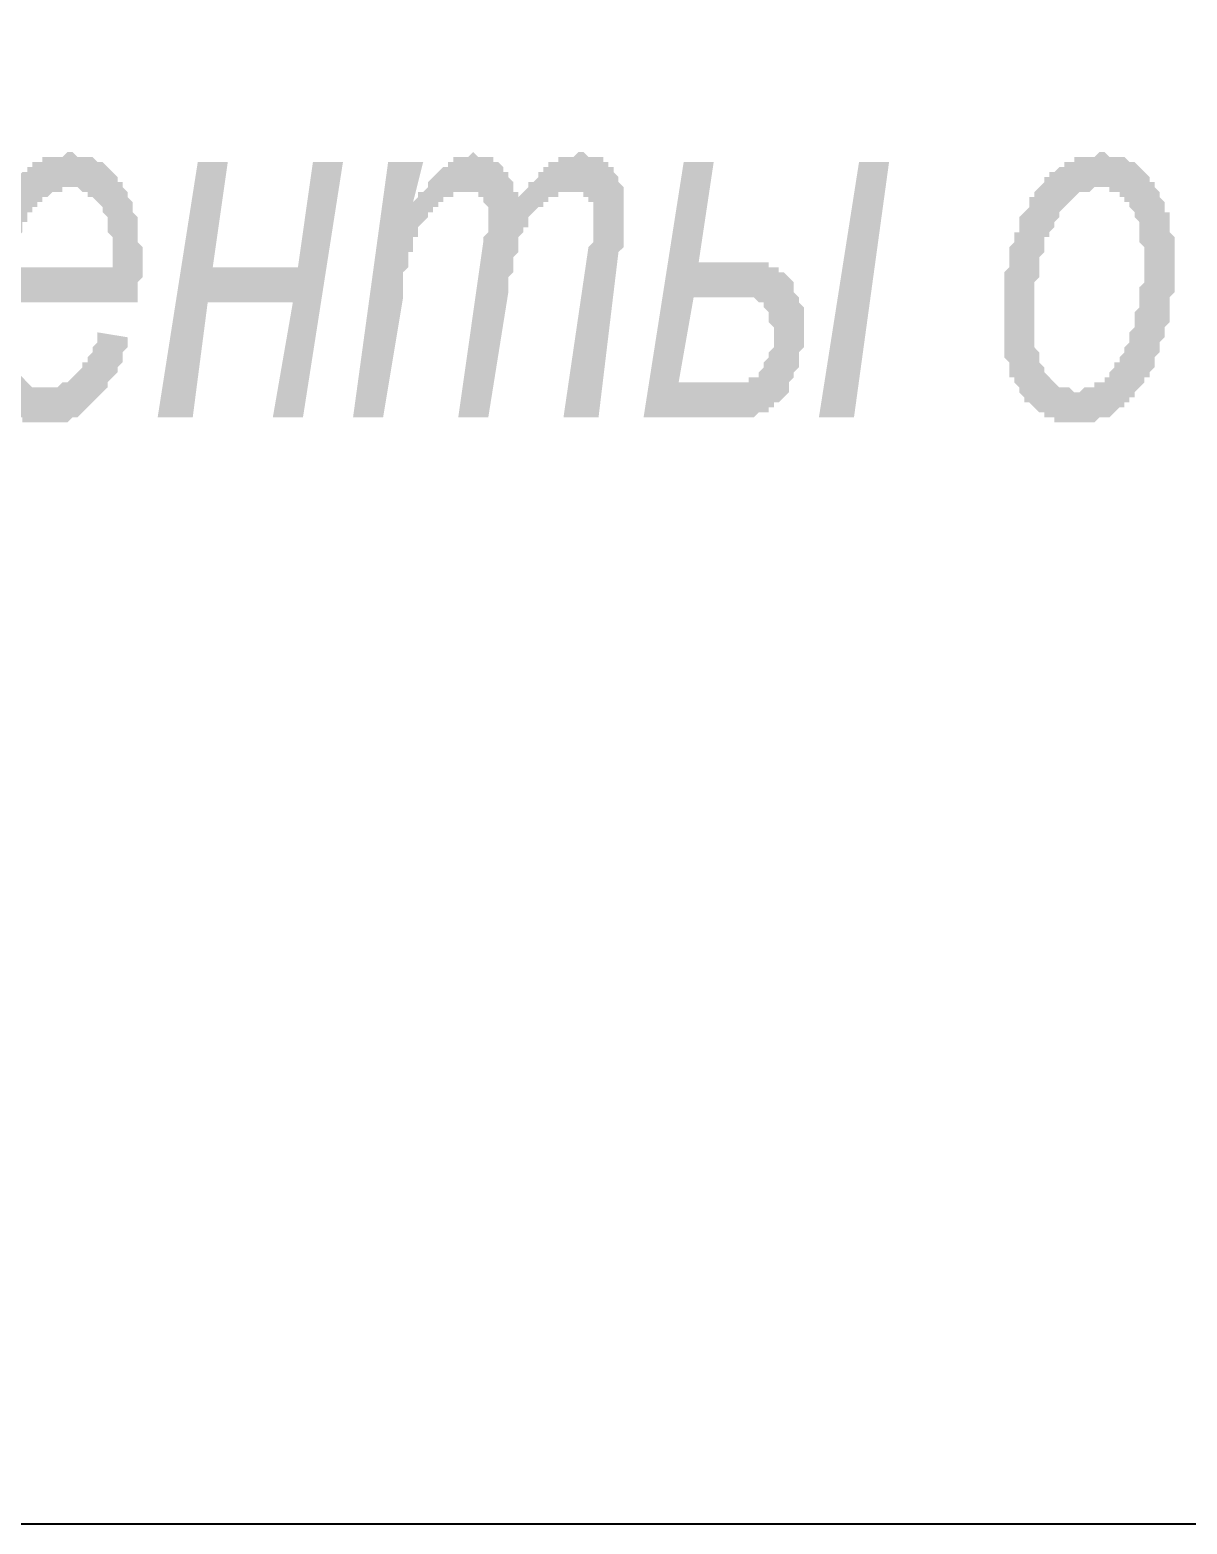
# Model space of a CAD drawing. Header units: millimetres. Extents: x 1372 to 666090, y 1285 to 31551.
# Drawn here: x 506779 to 507742, y 2747 to 3992 of the extents above; entities that cross this region are included whole.
import ezdxf

# ---------------------------------------------------------------- set-up
doc = ezdxf.new("R2010")
doc.units = ezdxf.units.MM
doc.layers.add('PDF _2D-чертеж - Общий_Ном._пера__21', color=7, linetype='Continuous')
doc.layers.add('PDF _75-АЗ Штамп', color=7, linetype='Continuous')

msp = doc.modelspace()

# ---------------------------------------------------------------- hatches: boundary and pattern name
at = {"layer": 'PDF _75-АЗ Штамп', "transparency": 33554559}
h = msp.add_hatch(color=256, dxfattribs=at)
h.paths.add_polyline_path([(506834.9, 3740.1), (506860, 3736), (506860, 3736), (506860, 3731.8), (506860, 3727.6), (506855.8, 3723.4), (506855.8, 3719.3), (506855.8, 3719.3), (506855.8, 3715.1), (506851.6, 3710.9), (506851.6, 3706.8), (506847.5, 3702.6), (506847.5, 3702.6), (506843.3, 3698.4), (506843.3, 3694.2), (506839.1, 3690.1), (506839.1, 3690.1), (506834.9, 3685.9), (506834.9, 3685.9), (506830.8, 3681.7), (506830.8, 3681.7), (506826.6, 3677.6), (506826.6, 3677.6), (506822.4, 3673.4), (506822.4, 3673.4), (506818.3, 3669.2), (506814.1, 3669.2), (506814.1, 3669.2), (506809.9, 3665), (506805.7, 3665), (506805.7, 3665), (506801.6, 3665), (506797.4, 3665), (506797.4, 3665), (506793.2, 3665), (506789.1, 3665), (506789.1, 3665), (506784.9, 3665), (506780.7, 3665), (506780.7, 3665), (506776.5, 3665), (506772.4, 3665), (506772.4, 3669.2), (506768.2, 3669.2), (506764, 3669.2), (506764, 3673.4), (506759.9, 3673.4), (506759.9, 3673.4), (506755.7, 3677.6), (506755.7, 3677.6), (506751.5, 3681.7), (506751.5, 3685.9), (506747.3, 3685.9), (506747.3, 3690.1), (506743.2, 3694.2), (506743.2, 3694.2), (506743.2, 3698.4), (506739, 3702.6), (506739, 3706.8), (506739, 3706.8), (506739, 3710.9), (506734.8, 3715.1), (506734.8, 3719.3), (506734.8, 3719.3), (506734.8, 3723.4), (506734.8, 3727.6), (506730.7, 3731.8), (506730.7, 3736), (506730.7, 3740.1), (506730.7, 3744.3), (506730.7, 3748.5), (506730.7, 3752.6), (506730.7, 3752.6), (506730.7, 3756.8), (506730.7, 3761), (506730.7, 3765.2), (506730.7, 3769.3), (506730.7, 3773.5), (506734.8, 3777.7), (506734.8, 3781.8), (506734.8, 3786), (506734.8, 3790.2), (506734.8, 3794.3), (506734.8, 3798.5), (506739, 3802.7), (506739, 3806.9), (506739, 3811), (506739, 3815.2), (506743.2, 3819.4), (506743.2, 3823.5), (506743.2, 3823.5), (506743.2, 3827.7), (506747.3, 3831.9), (506747.3, 3836.1), (506747.3, 3840.2), (506751.5, 3840.2), (506751.5, 3844.4), (506755.7, 3848.6), (506755.7, 3852.7), (506755.7, 3852.7), (506759.9, 3856.9), (506759.9, 3861.1), (506764, 3861.1), (506764, 3865.3), (506768.2, 3869.4), (506768.2, 3869.4), (506772.4, 3873.6), (506772.4, 3873.6), (506776.5, 3873.6), (506776.5, 3877.8), (506780.7, 3877.8), (506780.7, 3881.9), (506784.9, 3881.9), (506789.1, 3881.9), (506789.1, 3886.1), (506793.2, 3886.1), (506797.4, 3886.1), (506797.4, 3886.1), (506801.6, 3886.1), (506805.7, 3886.1), (506805.7, 3886.1), (506809.9, 3890.3), (506809.9, 3890.3), (506814.1, 3890.3), (506818.3, 3886.1), (506822.4, 3886.1), (506822.4, 3886.1), (506826.6, 3886.1), (506830.8, 3886.1), (506830.8, 3886.1), (506834.9, 3881.9), (506839.1, 3881.9), (506839.1, 3881.9), (506843.3, 3877.8), (506843.3, 3877.8), (506847.5, 3873.6), (506847.5, 3873.6), (506851.6, 3869.4), (506851.6, 3865.3), (506855.8, 3865.3), (506855.8, 3861.1), (506860, 3856.9), (506860, 3856.9), (506860, 3852.7), (506864.1, 3848.6), (506864.1, 3844.4), (506864.1, 3844.4), (506864.1, 3840.2), (506868.3, 3836.1), (506868.3, 3831.9), (506868.3, 3827.7), (506868.3, 3823.5), (506868.3, 3819.4), (506868.3, 3815.2), (506872.5, 3811), (506872.5, 3806.9), (506872.5, 3802.7), (506872.5, 3798.5), (506872.5, 3794.3), (506872.5, 3790.2), (506872.5, 3786), (506868.3, 3781.8), (506868.3, 3777.7), (506868.3, 3773.5), (506868.3, 3769.3), (506868.3, 3765.2), (506759.9, 3765.2), (506755.7, 3761), (506755.7, 3756.8), (506755.7, 3756.8), (506755.7, 3748.5), (506755.7, 3744.3), (506759.9, 3740.1), (506759.9, 3736), (506759.9, 3731.8), (506759.9, 3727.6), (506759.9, 3723.4), (506759.9, 3723.4), (506764, 3719.3), (506764, 3715.1), (506764, 3710.9), (506768.2, 3710.9), (506768.2, 3710.9), (506768.2, 3706.8), (506772.4, 3702.6), (506772.4, 3702.6), (506776.5, 3698.4), (506776.5, 3698.4), (506780.7, 3694.2), (506784.9, 3694.2), (506784.9, 3694.2), (506789.1, 3694.2), (506789.1, 3694.2), (506793.2, 3694.2), (506797.4, 3694.2), (506797.4, 3694.2), (506801.6, 3694.2), (506805.7, 3698.4), (506805.7, 3698.4), (506809.9, 3698.4), (506814.1, 3702.6), (506814.1, 3702.6), (506818.3, 3706.8), (506818.3, 3706.8), (506822.4, 3710.9), (506822.4, 3715.1), (506826.6, 3715.1), (506826.6, 3719.3), (506830.8, 3723.4), (506830.8, 3723.4), (506830.8, 3727.6), (506834.9, 3731.8), (506834.9, 3736), (506834.9, 3740.1), (506834.9, 3740.1)], flags=0)
h.paths.add_polyline_path([(506764, 3794.3), (506847.5, 3794.3), (506847.5, 3798.5), (506847.5, 3802.7), (506847.5, 3806.9), (506847.5, 3811), (506847.5, 3815.2), (506847.5, 3819.4), (506843.3, 3823.5), (506843.3, 3827.7), (506843.3, 3831.9), (506843.3, 3836.1), (506839.1, 3840.2), (506839.1, 3840.2), (506839.1, 3844.4), (506839.1, 3844.4), (506834.9, 3848.6), (506834.9, 3848.6), (506830.8, 3852.7), (506826.6, 3852.7), (506826.6, 3856.9), (506822.4, 3856.9), (506822.4, 3856.9), (506818.3, 3861.1), (506814.1, 3861.1), (506814.1, 3861.1), (506809.9, 3861.1), (506805.7, 3861.1), (506805.7, 3856.9), (506801.6, 3856.9), (506797.4, 3856.9), (506797.4, 3856.9), (506793.2, 3852.7), (506789.1, 3852.7), (506789.1, 3848.6), (506784.9, 3848.6), (506784.9, 3844.4), (506780.7, 3844.4), (506780.7, 3840.2), (506776.5, 3840.2), (506776.5, 3836.1), (506776.5, 3831.9), (506772.4, 3831.9), (506772.4, 3827.7), (506772.4, 3823.5), (506768.2, 3819.4), (506768.2, 3815.2), (506768.2, 3811), (506764, 3806.9), (506764, 3802.7), (506764, 3798.5), (506764, 3794.3), (506764, 3794.3)], flags=0)
for points in [[(507047.7, 3669.2), (507076.9, 3881.9), (507106.1, 3881.9), (507097.7, 3848.6), (507101.9, 3852.7), (507101.9, 3856.9), (507106.1, 3856.9), (507110.2, 3861.1), (507110.2, 3865.3), (507114.4, 3869.4), (507114.4, 3869.4), (507118.6, 3873.6), (507118.6, 3873.6), (507122.8, 3877.8), (507122.8, 3877.8), (507126.9, 3877.8), (507126.9, 3881.9), (507131.1, 3881.9), (507131.1, 3886.1), (507135.3, 3886.1), (507139.4, 3886.1), (507139.4, 3886.1), (507143.6, 3886.1), (507147.8, 3890.3), (507147.8, 3890.3), (507152, 3886.1), (507156.1, 3886.1), (507160.3, 3886.1), (507160.3, 3886.1), (507164.5, 3886.1), (507164.5, 3881.9), (507168.6, 3881.9), (507172.8, 3877.8), (507172.8, 3877.8), (507172.8, 3873.6), (507177, 3873.6), (507177, 3869.4), (507181.2, 3865.3), (507181.2, 3861.1), (507181.2, 3856.9), (507185.3, 3856.9), (507185.3, 3852.7), (507185.3, 3848.6), (507185.3, 3852.7), (507189.5, 3856.9), (507189.5, 3856.9), (507193.7, 3861.1), (507193.7, 3865.3), (507197.8, 3865.3), (507202, 3869.4), (507202, 3873.6), (507206.2, 3873.6), (507206.2, 3877.8), (507210.3, 3877.8), (507210.3, 3877.8), (507210.3, 3881.9), (507214.5, 3881.9), (507218.7, 3881.9), (507218.7, 3886.1), (507222.9, 3886.1), (507227, 3886.1), (507227, 3886.1), (507231.2, 3886.1), (507235.4, 3890.3), (507235.4, 3890.3), (507239.5, 3890.3), (507243.7, 3886.1), (507247.9, 3886.1), (507247.9, 3886.1), (507252.1, 3886.1), (507256.2, 3886.1), (507256.2, 3881.9), (507260.4, 3881.9), (507260.4, 3877.8), (507264.6, 3877.8), (507264.6, 3873.6), (507264.6, 3873.6), (507268.7, 3869.4), (507268.7, 3865.3), (507268.7, 3865.3), (507272.9, 3861.1), (507272.9, 3856.9), (507272.9, 3852.7), (507272.9, 3848.6), (507272.9, 3844.4), (507272.9, 3840.2), (507272.9, 3836.1), (507272.9, 3831.9), (507272.9, 3831.9), (507272.9, 3827.7), (507272.9, 3823.5), (507272.9, 3819.4), (507272.9, 3811), (507268.7, 3806.9), (507268.7, 3806.9), (507252.1, 3669.2), (507222.9, 3669.2), (507243.7, 3811), (507247.9, 3815.2), (507247.9, 3819.4), (507247.9, 3823.5), (507247.9, 3827.7), (507247.9, 3831.9), (507247.9, 3836.1), (507247.9, 3836.1), (507247.9, 3840.2), (507247.9, 3844.4), (507247.9, 3848.6), (507243.7, 3848.6), (507243.7, 3852.7), (507239.5, 3852.7), (507239.5, 3856.9), (507235.4, 3856.9), (507235.4, 3856.9), (507231.2, 3856.9), (507231.2, 3856.9), (507227, 3856.9), (507222.9, 3856.9), (507222.9, 3856.9), (507218.7, 3856.9), (507218.7, 3852.7), (507214.5, 3852.7), (507210.3, 3852.7), (507210.3, 3848.6), (507206.2, 3848.6), (507206.2, 3844.4), (507202, 3844.4), (507197.8, 3840.2), (507197.8, 3840.2), (507193.7, 3836.1), (507193.7, 3831.9), (507193.7, 3827.7), (507189.5, 3827.7), (507189.5, 3823.5), (507189.5, 3823.5), (507185.3, 3819.4), (507185.3, 3815.2), (507185.3, 3815.2), (507185.3, 3811), (507185.3, 3806.9), (507181.2, 3802.7), (507181.2, 3798.5), (507181.2, 3794.3), (507181.2, 3790.2), (507177, 3786), (507177, 3781.8), (507177, 3777.7), (507177, 3773.5), (507160.3, 3669.2), (507135.3, 3669.2), (507156.1, 3815.2), (507156.1, 3819.4), (507160.3, 3823.5), (507160.3, 3827.7), (507160.3, 3831.9), (507160.3, 3836.1), (507160.3, 3836.1), (507160.3, 3840.2), (507160.3, 3844.4), (507156.1, 3848.6), (507156.1, 3848.6), (507156.1, 3852.7), (507152, 3852.7), (507152, 3856.9), (507147.8, 3856.9), (507143.6, 3856.9), (507143.6, 3856.9), (507139.4, 3856.9), (507139.4, 3856.9), (507135.3, 3856.9), (507131.1, 3856.9), (507131.1, 3852.7), (507126.9, 3852.7), (507122.8, 3852.7), (507122.8, 3848.6), (507118.6, 3848.6), (507118.6, 3844.4), (507114.4, 3844.4), (507114.4, 3840.2), (507110.2, 3840.2), (507110.2, 3836.1), (507106.1, 3831.9), (507106.1, 3831.9), (507101.9, 3827.7), (507101.9, 3823.5), (507101.9, 3819.4), (507097.7, 3819.4), (507097.7, 3815.2), (507097.7, 3811), (507097.7, 3806.9), (507093.6, 3806.9), (507093.6, 3802.7), (507093.6, 3798.5), (507093.6, 3794.3), (507089.4, 3790.2), (507089.4, 3786), (507089.4, 3781.8), (507089.4, 3773.5), (507089.4, 3769.3), (507089.4, 3769.3), (507072.7, 3669.2)], [(506918.4, 3881.9), (506943.4, 3881.9), (506930.9, 3794.3), (507001.8, 3794.3), (507014.3, 3881.9), (507039.3, 3881.9), (507006, 3669.2), (506980.9, 3669.2), (506997.6, 3765.2), (506926.7, 3765.2), (506914.2, 3669.2), (506885, 3669.2)]]:
    msp.add_hatch(color=256, dxfattribs=at).paths.add_polyline_path(points)
h = msp.add_hatch(color=256, dxfattribs=at)
h.paths.add_polyline_path([(507589.9, 3748.5), (507589.9, 3752.6), (507589.9, 3756.8), (507589.9, 3765.2), (507589.9, 3769.3), (507589.9, 3773.5), (507589.9, 3777.7), (507589.9, 3781.8), (507589.9, 3786), (507589.9, 3790.2), (507589.9, 3790.2), (507594.1, 3794.3), (507594.1, 3798.5), (507594.1, 3802.7), (507594.1, 3806.9), (507594.1, 3811), (507598.3, 3815.2), (507598.3, 3819.4), (507598.3, 3823.5), (507602.4, 3823.5), (507602.4, 3827.7), (507602.4, 3831.9), (507602.4, 3836.1), (507606.6, 3840.2), (507606.6, 3840.2), (507610.8, 3844.4), (507610.8, 3848.6), (507610.8, 3852.7), (507615, 3852.7), (507615, 3856.9), (507619.1, 3861.1), (507619.1, 3861.1), (507623.3, 3865.3), (507623.3, 3869.4), (507627.5, 3869.4), (507627.5, 3873.6), (507631.6, 3873.6), (507635.8, 3877.8), (507635.8, 3877.8), (507640, 3877.8), (507640, 3881.9), (507644.2, 3881.9), (507648.3, 3881.9), (507648.3, 3886.1), (507652.5, 3886.1), (507656.7, 3886.1), (507656.7, 3886.1), (507660.8, 3886.1), (507665, 3886.1), (507665, 3886.1), (507669.2, 3890.3), (507669.2, 3890.3), (507673.4, 3890.3), (507677.5, 3886.1), (507681.7, 3886.1), (507681.7, 3886.1), (507685.9, 3886.1), (507690, 3886.1), (507690, 3886.1), (507694.2, 3881.9), (507694.2, 3881.9), (507698.4, 3881.9), (507702.5, 3877.8), (507702.5, 3877.8), (507706.7, 3873.6), (507706.7, 3873.6), (507710.9, 3869.4), (507710.9, 3865.3), (507715.1, 3865.3), (507715.1, 3865.3), (507715.1, 3861.1), (507719.2, 3856.9), (507719.2, 3856.9), (507719.2, 3852.7), (507723.4, 3848.6), (507723.4, 3844.4), (507723.4, 3840.2), (507727.6, 3840.2), (507727.6, 3836.1), (507727.6, 3831.9), (507727.6, 3827.7), (507727.6, 3823.5), (507731.7, 3819.4), (507731.7, 3815.2), (507731.7, 3811), (507731.7, 3806.9), (507731.7, 3802.7), (507731.7, 3798.5), (507731.7, 3794.3), (507731.7, 3790.2), (507731.7, 3786), (507731.7, 3781.8), (507731.7, 3777.7), (507731.7, 3773.5), (507727.6, 3769.3), (507727.6, 3765.2), (507727.6, 3761), (507727.6, 3756.8), (507727.6, 3752.6), (507727.6, 3748.5), (507723.4, 3744.3), (507723.4, 3740.1), (507723.4, 3736), (507723.4, 3736), (507719.2, 3731.8), (507719.2, 3727.6), (507719.2, 3727.6), (507719.2, 3723.4), (507715.1, 3719.3), (507715.1, 3715.1), (507715.1, 3710.9), (507710.9, 3706.8), (507710.9, 3702.6), (507706.7, 3702.6), (507706.7, 3698.4), (507702.5, 3694.2), (507702.5, 3694.2), (507698.4, 3690.1), (507698.4, 3685.9), (507694.2, 3685.9), (507694.2, 3681.7), (507690, 3681.7), (507690, 3681.7), (507690, 3677.6), (507685.9, 3677.6), (507681.7, 3673.4), (507681.7, 3673.4), (507677.5, 3669.2), (507673.4, 3669.2), (507673.4, 3669.2), (507669.2, 3669.2), (507665, 3665), (507665, 3665), (507660.8, 3665), (507656.7, 3665), (507656.7, 3665), (507652.5, 3665), (507648.3, 3665), (507648.3, 3665), (507648.3, 3665), (507644.2, 3665), (507640, 3665), (507640, 3665), (507635.8, 3665), (507631.6, 3665), (507631.6, 3669.2), (507627.5, 3669.2), (507623.3, 3669.2), (507623.3, 3673.4), (507619.1, 3673.4), (507619.1, 3673.4), (507615, 3677.6), (507615, 3677.6), (507610.8, 3681.7), (507606.6, 3681.7), (507606.6, 3685.9), (507602.4, 3690.1), (507602.4, 3690.1), (507602.4, 3694.2), (507598.3, 3698.4), (507598.3, 3702.6), (507594.1, 3702.6), (507594.1, 3706.8), (507594.1, 3710.9), (507594.1, 3715.1), (507589.9, 3719.3), (507589.9, 3723.4), (507589.9, 3727.6), (507589.9, 3731.8), (507589.9, 3736), (507589.9, 3740.1), (507589.9, 3744.3), (507589.9, 3748.5), (507589.9, 3748.5)], flags=0)
h.paths.add_polyline_path([(507615, 3752.6), (507615, 3748.5), (507615, 3744.3), (507615, 3740.1), (507615, 3736), (507615, 3731.8), (507615, 3727.6), (507619.1, 3723.4), (507619.1, 3719.3), (507619.1, 3715.1), (507619.1, 3715.1), (507623.3, 3710.9), (507623.3, 3706.8), (507623.3, 3706.8), (507627.5, 3702.6), (507627.5, 3702.6), (507631.6, 3698.4), (507631.6, 3698.4), (507635.8, 3694.2), (507640, 3694.2), (507640, 3694.2), (507644.2, 3694.2), (507648.3, 3690.1), (507648.3, 3690.1), (507648.3, 3690.1), (507652.5, 3690.1), (507656.7, 3694.2), (507656.7, 3694.2), (507660.8, 3694.2), (507665, 3694.2), (507665, 3698.4), (507669.2, 3698.4), (507673.4, 3698.4), (507673.4, 3702.6), (507677.5, 3702.6), (507677.5, 3706.8), (507681.7, 3710.9), (507681.7, 3710.9), (507681.7, 3715.1), (507685.9, 3715.1), (507685.9, 3719.3), (507690, 3723.4), (507690, 3727.6), (507694.2, 3731.8), (507694.2, 3731.8), (507694.2, 3736), (507694.2, 3740.1), (507698.4, 3744.3), (507698.4, 3748.5), (507698.4, 3752.6), (507698.4, 3756.8), (507702.5, 3761), (507702.5, 3761), (507702.5, 3765.2), (507702.5, 3769.3), (507702.5, 3773.5), (507702.5, 3777.7), (507706.7, 3781.8), (507706.7, 3786), (507706.7, 3790.2), (507706.7, 3794.3), (507706.7, 3798.5), (507706.7, 3798.5), (507706.7, 3802.7), (507706.7, 3806.9), (507706.7, 3811), (507702.5, 3815.2), (507702.5, 3819.4), (507702.5, 3823.5), (507702.5, 3827.7), (507702.5, 3831.9), (507698.4, 3836.1), (507698.4, 3836.1), (507698.4, 3840.2), (507694.2, 3844.4), (507694.2, 3844.4), (507694.2, 3848.6), (507690, 3848.6), (507690, 3852.7), (507685.9, 3852.7), (507685.9, 3856.9), (507681.7, 3856.9), (507677.5, 3856.9), (507677.5, 3861.1), (507673.4, 3861.1), (507669.2, 3861.1), (507669.2, 3861.1), (507665, 3861.1), (507665, 3861.1), (507660.8, 3856.9), (507656.7, 3856.9), (507656.7, 3856.9), (507652.5, 3856.9), (507648.3, 3852.7), (507648.3, 3852.7), (507648.3, 3852.7), (507644.2, 3848.6), (507644.2, 3848.6), (507640, 3844.4), (507640, 3844.4), (507635.8, 3840.2), (507635.8, 3836.1), (507631.6, 3831.9), (507631.6, 3831.9), (507631.6, 3827.7), (507627.5, 3823.5), (507627.5, 3819.4), (507623.3, 3819.4), (507623.3, 3815.2), (507623.3, 3811), (507623.3, 3806.9), (507619.1, 3802.7), (507619.1, 3798.5), (507619.1, 3794.3), (507619.1, 3790.2), (507619.1, 3786), (507615, 3781.8), (507615, 3777.7), (507615, 3773.5), (507615, 3769.3), (507615, 3765.2), (507615, 3761), (507615, 3756.8), (507615, 3752.6), (507615, 3752.6)], flags=0)
h = msp.add_hatch(color=256, dxfattribs=at)
h.paths.add_polyline_path([(507469, 3881.9), (507494, 3881.9), (507464.8, 3669.2), (507435.6, 3669.2)], flags=0)
h.paths.add_polyline_path([(507323, 3881.9), (507348, 3881.9), (507335.5, 3798.5), (507360.5, 3798.5), (507364.7, 3798.5), (507368.9, 3798.5), (507373, 3798.5), (507377.2, 3798.5), (507377.2, 3798.5), (507381.4, 3798.5), (507385.5, 3798.5), (507389.7, 3798.5), (507389.7, 3798.5), (507393.9, 3798.5), (507393.9, 3794.3), (507398.1, 3794.3), (507398.1, 3794.3), (507398.1, 3794.3), (507402.2, 3794.3), (507402.2, 3790.2), (507406.4, 3790.2), (507410.6, 3786), (507410.6, 3786), (507414.7, 3781.8), (507414.7, 3777.7), (507414.7, 3773.5), (507414.7, 3773.5), (507418.9, 3769.3), (507418.9, 3769.3), (507418.9, 3765.2), (507423.1, 3761), (507423.1, 3756.8), (507423.1, 3752.6), (507423.1, 3748.5), (507423.1, 3744.3), (507423.1, 3744.3), (507423.1, 3740.1), (507423.1, 3736), (507423.1, 3731.8), (507423.1, 3727.6), (507418.9, 3723.4), (507418.9, 3719.3), (507418.9, 3715.1), (507418.9, 3710.9), (507414.7, 3706.8), (507414.7, 3702.6), (507414.7, 3702.6), (507410.6, 3698.4), (507410.6, 3694.2), (507410.6, 3690.1), (507406.4, 3685.9), (507406.4, 3685.9), (507402.2, 3681.7), (507398.1, 3681.7), (507398.1, 3677.6), (507393.9, 3677.6), (507393.9, 3673.4), (507393.9, 3673.4), (507389.7, 3673.4), (507389.7, 3673.4), (507385.5, 3673.4), (507385.5, 3673.4), (507381.4, 3669.2), (507377.2, 3669.2), (507377.2, 3669.2), (507373, 3669.2), (507368.9, 3669.2), (507368.9, 3669.2), (507364.7, 3669.2), (507360.5, 3669.2), (507356.3, 3669.2), (507352.2, 3669.2), (507289.6, 3669.2)], flags=0)
h.paths.add_polyline_path([(507318.8, 3698.4), (507352.2, 3698.4), (507356.3, 3698.4), (507360.5, 3698.4), (507360.5, 3698.4), (507364.7, 3698.4), (507368.9, 3698.4), (507373, 3698.4), (507373, 3698.4), (507377.2, 3698.4), (507377.2, 3702.6), (507377.2, 3702.6), (507381.4, 3702.6), (507385.5, 3702.6), (507385.5, 3706.8), (507389.7, 3710.9), (507389.7, 3710.9), (507389.7, 3715.1), (507393.9, 3719.3), (507393.9, 3719.3), (507393.9, 3723.4), (507398.1, 3727.6), (507398.1, 3731.8), (507398.1, 3736), (507398.1, 3736), (507398.1, 3740.1), (507398.1, 3744.3), (507393.9, 3748.5), (507393.9, 3752.6), (507393.9, 3756.8), (507393.9, 3756.8), (507389.7, 3761), (507389.7, 3765.2), (507385.5, 3765.2), (507381.4, 3769.3), (507381.4, 3769.3), (507381.4, 3769.3), (507377.2, 3769.3), (507373, 3769.3), (507373, 3769.3), (507368.9, 3769.3), (507364.7, 3769.3), (507360.5, 3769.3), (507360.5, 3769.3), (507331.3, 3769.3)], flags=0)

# ---------------------------------------------------------------- linework, layer by layer
at = {"layer": 'PDF _2D-чертеж - Общий_Ном._пера__21', "lineweight": 40}
msp.add_lwpolyline([(502246.6, 30865.3), (541355.6, 30865.3), (541355.6, 2747.4), (502246.6, 2747.4)], close=True, dxfattribs=at)

doc.saveas('drawing.dxf')
